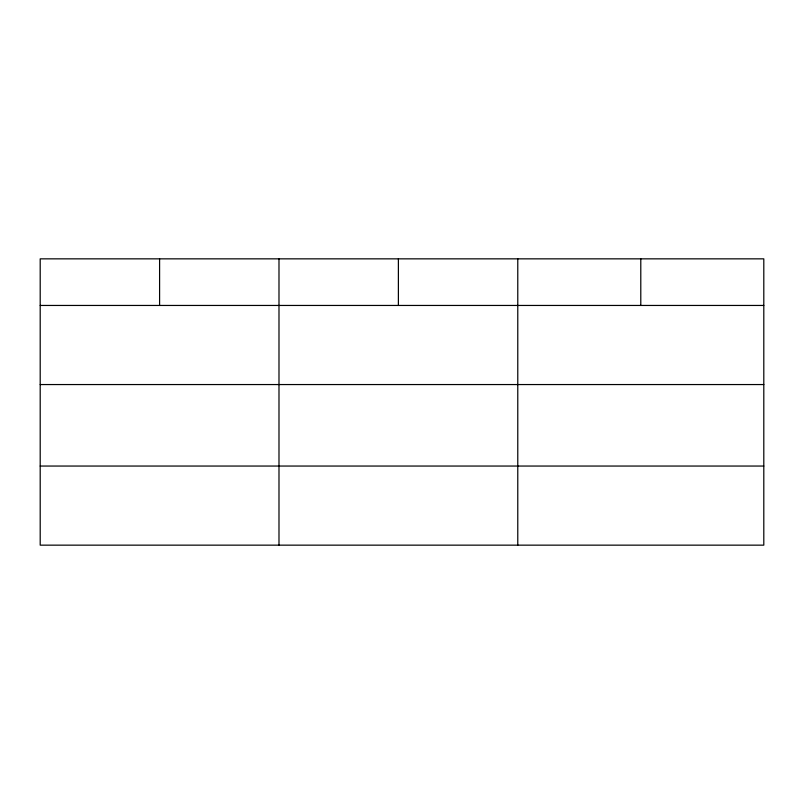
<?xml version="1.0" encoding="UTF-8"?>
<svg xmlns="http://www.w3.org/2000/svg" width="804" height="804" viewBox="0 0 804 804"><rect width="100%" height="100%" fill="white"/><g stroke="black" fill="none" stroke-linecap="round" stroke-linejoin="round"><path stroke-width="1.21" d="M763.8 384.553L763.8 258.848L40.2 258.848L40.2 545.152L763.8 545.152L763.8 384.553L40.2 384.553M40.2 305.45L763.8 305.45M40.2 466.049L763.8 466.049M640.788 258.848L640.788 305.45M517.776 258.848L517.776 545.152M398.382 258.848L398.382 305.45M278.988 258.848L278.988 545.152M159.594 258.848L159.594 305.45"/></g></svg>
